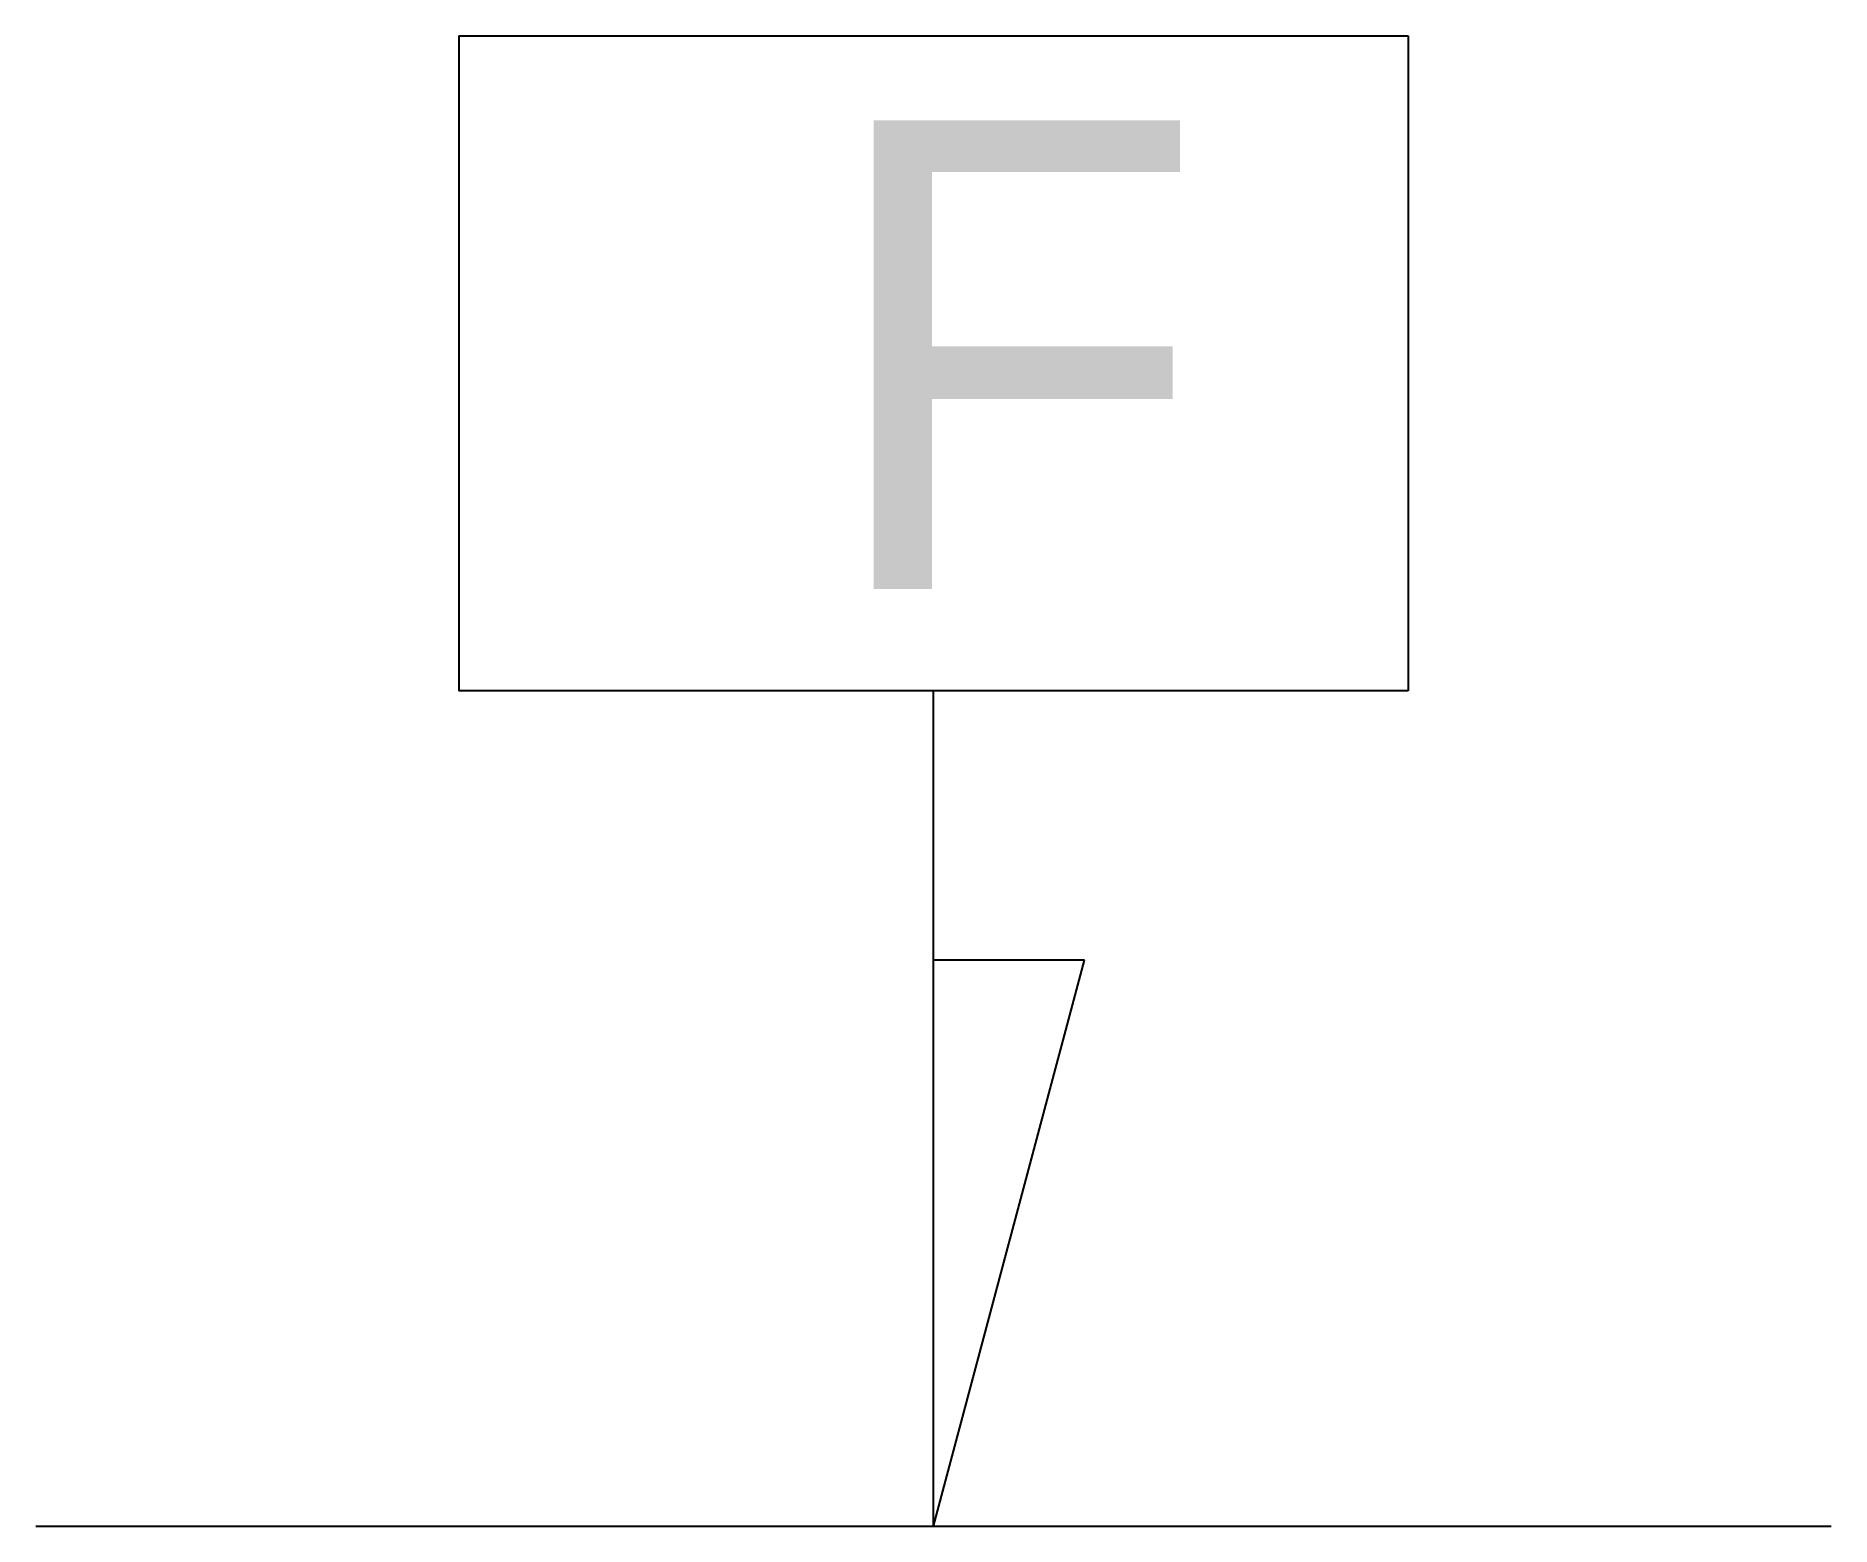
# Model space of a CAD drawing. Header units: metres. Extents: x -21640.7 to -21625.3, y -12560.3 to -12547.6.
import ezdxf

# ---------------------------------------------------------------- set-up
doc = ezdxf.new("R2010")
doc.units = ezdxf.units.M
doc.layers.add('1', color=7, linetype='Continuous')

msp = doc.modelspace()

# ---------------------------------------------------------------- linework, layer by layer
for p, q in [((-21637.06, -12547.58), (-21628.96, -12547.58)), ((-21637.06, -12547.58), (-21637.06, -12553.17)), ((-21628.96, -12547.58), (-21628.96, -12553.17)), ((-21628.96, -12553.17), (-21637.06, -12553.17)), ((-21640.67, -12560.3), (-21625.35, -12560.3))]:
    msp.add_line(p, q)
at = {"layer": '1'}
for p, q in [((-21633.01, -12560.3), (-21633.01, -12553.17)), ((-21631.72, -12555.47), (-21633.01, -12555.47)), ((-21633.01, -12560.3), (-21631.72, -12555.47))]:
    msp.add_line(p, q, dxfattribs=at)

# ---------------------------------------------------------------- texts
msp.add_text('F', height=4).set_placement((-21633.96, -12552.3))

doc.saveas('drawing.dxf')
